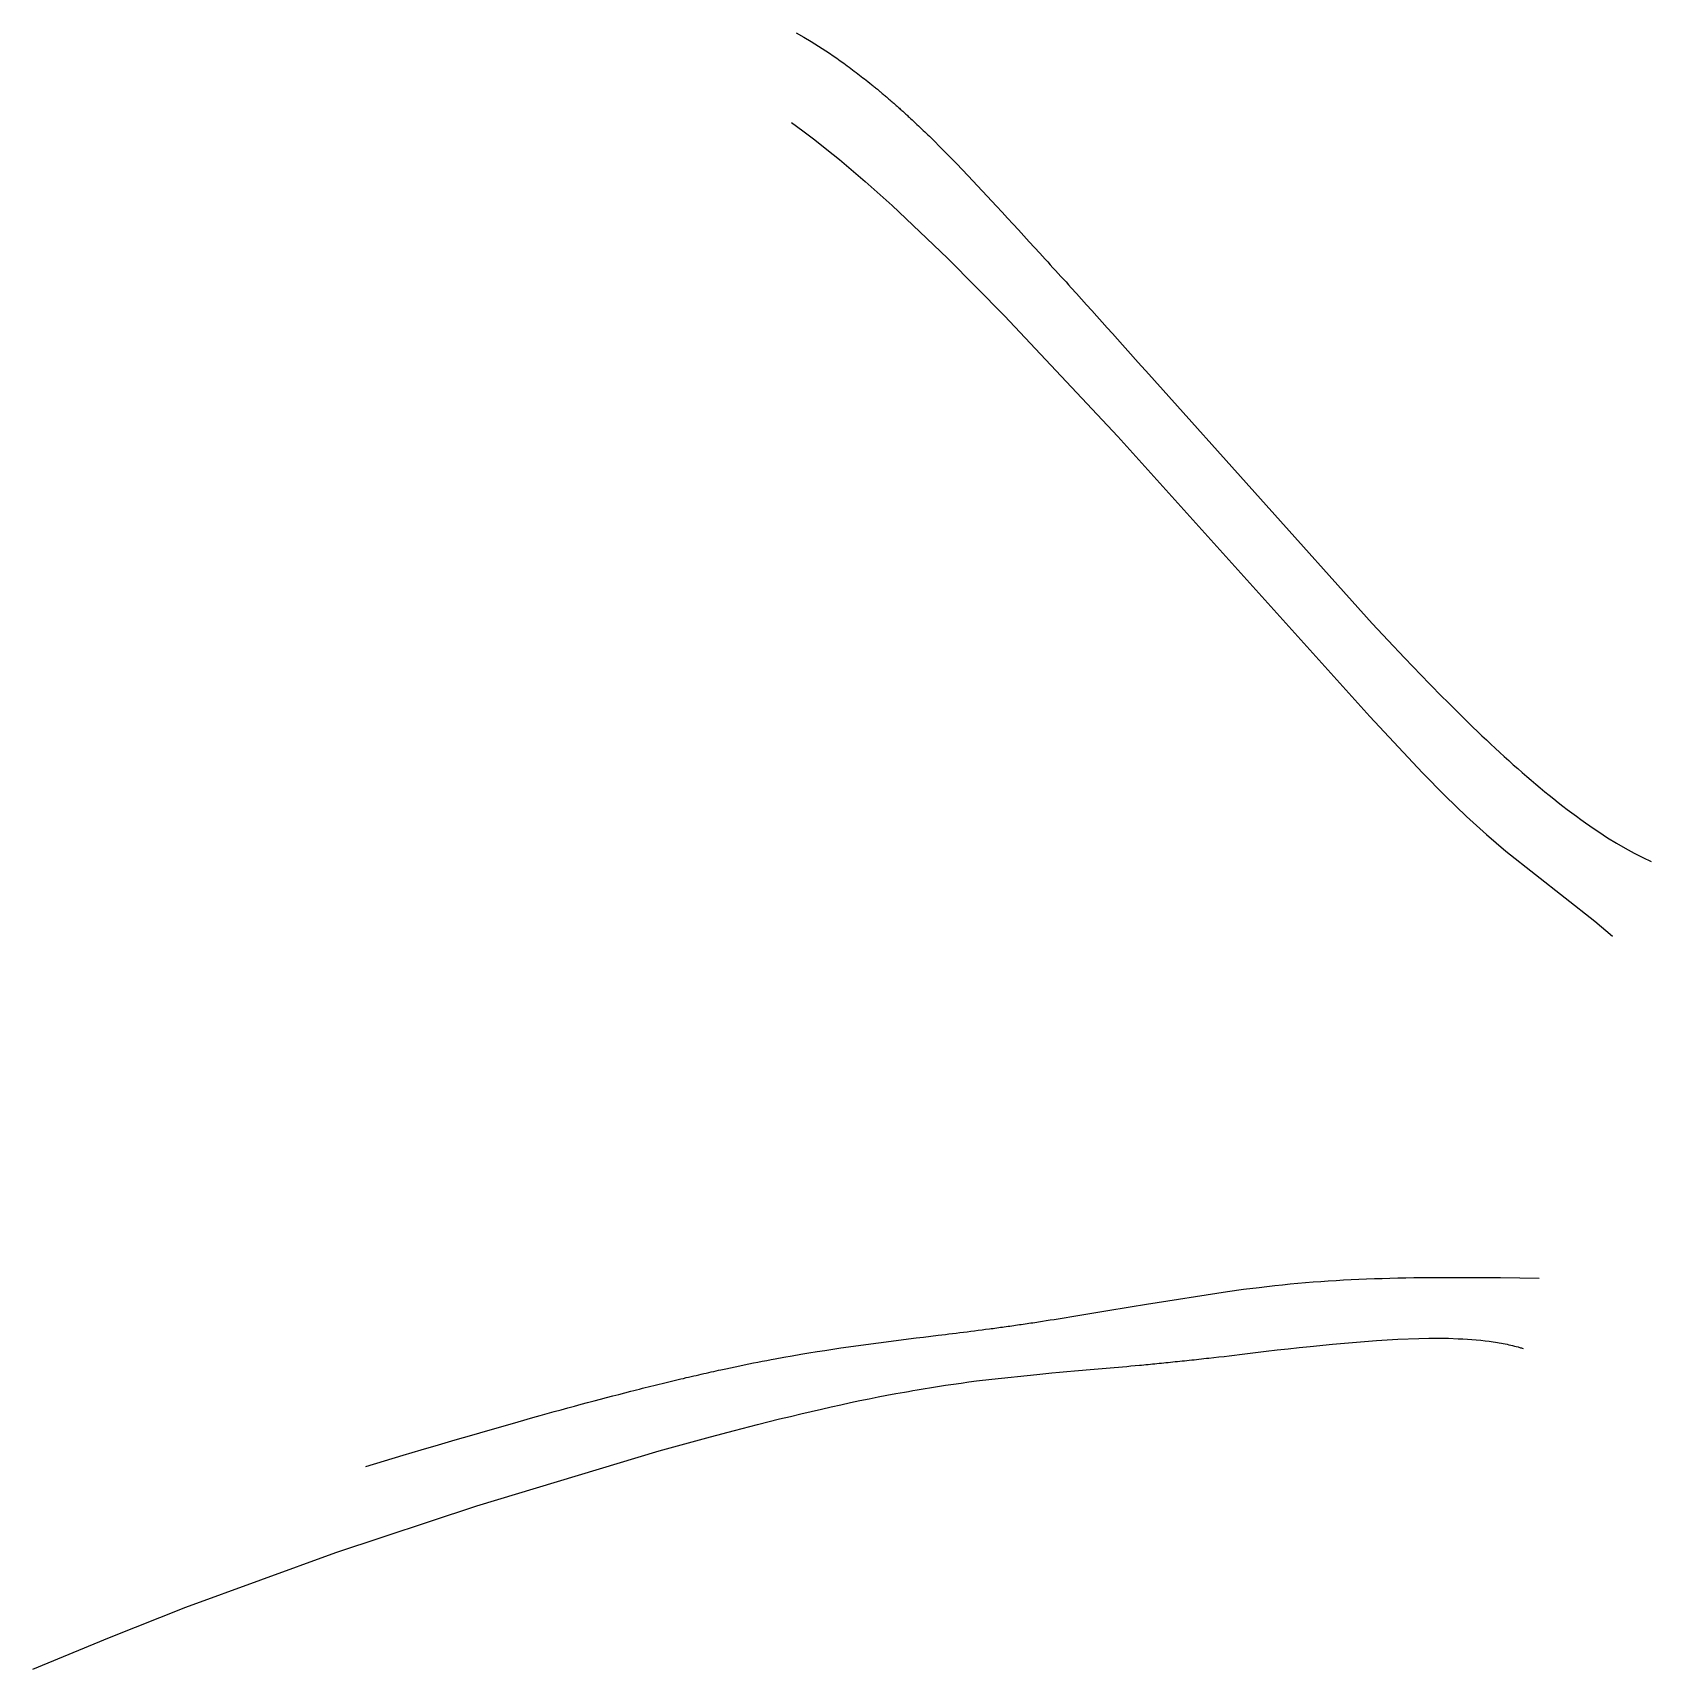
# Model space of a CAD drawing. Header units: metres. Extents: x 653 to 1977, y 530 to 958.
# Drawn here: x 1115.1 to 1249.8, y 582 to 718.2 of the extents above; entities that cross this region are included whole.
import ezdxf

# ---------------------------------------------------------------- set-up
doc = ezdxf.new("R2010")
doc.units = ezdxf.units.M
doc.layers.add('road2', color=15, linetype='Continuous', true_color=0xbf3f3f)

msp = doc.modelspace()

# ---------------------------------------------------------------- linework, layer by layer
at = {"layer": 'road2'}
msp.add_lwpolyline([(1178.21, 710.73), (1179.17, 710.04), (1180.16, 709.3), (1181.17, 708.5), (1182.21, 707.66), (1184.36, 705.83), (1186.58, 703.84), (1191.2, 699.45), (1195.95, 694.66), (1205.38, 684.62), (1226.34, 661.33), (1230.72, 656.63), (1232.62, 654.71), (1234.38, 653), (1236.05, 651.49), (1237.65, 650.12), (1245.07, 644.28), (1246.55, 643.04)], dxfattribs=at)
for points in [[(1178.6, 718.21, 30.12), (1179.23, 717.85, 27.43), (1179.86, 717.47, 24.99), (1180.47, 717.09, 22.8), (1180.78, 716.89, 21.79), (1181.08, 716.7, 20.84), (1181.38, 716.5, 19.95), (1181.68, 716.29, 19.11), (1181.98, 716.09, 18.33), (1182.27, 715.88, 17.6), (1182.57, 715.67, 16.92), (1182.86, 715.45, 16.29), (1183.01, 715.35, 15.99), (1183.15, 715.24, 15.71), (1183.3, 715.13, 15.44), (1183.44, 715.02, 15.18), (1183.59, 714.91, 14.93), (1183.73, 714.8, 14.69), (1183.87, 714.69, 14.47), (1184.02, 714.58, 14.26), (1184.16, 714.47, 14.05), (1184.3, 714.36, 13.86), (1184.44, 714.25, 13.68), (1184.58, 714.14, 13.51), (1184.73, 714.02, 13.35), (1184.87, 713.91, 13.2), (1184.94, 713.85, 13.13), (1185.01, 713.79, 13.06), (1185.08, 713.74, 13), (1185.15, 713.68, 12.93), (1185.22, 713.62, 12.87), (1185.29, 713.57, 12.82), (1185.36, 713.51, 12.76), (1185.42, 713.45, 12.71), (1185.49, 713.39, 12.66), (1185.56, 713.33, 12.61), (1185.63, 713.28, 12.56), (1185.7, 713.22, 12.52), (1185.77, 713.16, 12.48), (1185.84, 713.1, 12.44), (1185.91, 713.04, 12.4), (1185.98, 712.99, 12.36), (1186.05, 712.93, 12.33), (1186.11, 712.87, 12.3), (1186.18, 712.81, 12.27), (1186.25, 712.75, 12.25), (1186.32, 712.69, 12.22), (1186.39, 712.63, 12.2), (1186.46, 712.57, 12.18), (1186.52, 712.51, 12.17), (1186.59, 712.45, 12.15), (1186.66, 712.4, 12.14), (1186.73, 712.34, 12.13), (1186.8, 712.28, 12.12), (1186.86, 712.22, 12.11), (1186.93, 712.16, 12.11), (1187, 712.1, 12.1), (1187.07, 712.04, 12.1), (1187.13, 711.98, 12.1), (1187.2, 711.92, 12.11), (1187.27, 711.86, 12.11), (1187.33, 711.8, 12.12), (1187.4, 711.74, 12.13), (1187.47, 711.68, 12.14), (1187.53, 711.62, 12.15), (1187.6, 711.56, 12.16), (1187.67, 711.5, 12.18), (1187.73, 711.43, 12.2), (1187.8, 711.37, 12.22), (1187.87, 711.31, 12.24), (1187.93, 711.25, 12.26), (1188, 711.19, 12.28), (1188.13, 711.07, 12.34), (1188.26, 710.95, 12.4), (1188.39, 710.82, 12.47), (1188.52, 710.7, 12.54), (1188.65, 710.58, 12.62), (1188.79, 710.46, 12.71), (1188.92, 710.33, 12.8), (1189.04, 710.21, 12.9), (1189.17, 710.08, 13), (1189.3, 709.96, 13.11), (1189.43, 709.84, 13.22), (1189.56, 709.71, 13.34), (1189.69, 709.59, 13.46), (1189.94, 709.34, 13.72), (1190.2, 709.09, 14), (1190.45, 708.83, 14.3), (1190.7, 708.58, 14.61), (1190.95, 708.33, 14.93), (1191.2, 708.08, 15.27), (1191.45, 707.83, 15.62), (1191.94, 707.32, 16.36), (1192.91, 706.3, 17.91), (1195.27, 703.78, 21.87), (1195.74, 703.28, 22.59), (1196.19, 702.78, 23.28), (1196.65, 702.29, 23.92), (1197.1, 701.8, 24.52), (1197.55, 701.31, 25.08), (1197.99, 700.82, 25.6), (1198.44, 700.34, 26.08), (1198.88, 699.86, 26.53), (1199.1, 699.62, 26.74), (1199.32, 699.38, 26.95), (1199.54, 699.14, 27.14), (1199.75, 698.9, 27.33), (1199.97, 698.66, 27.5), (1200.19, 698.42, 27.68), (1200.41, 698.18, 27.84), (1200.62, 697.94, 27.99), (1200.84, 697.71, 28.14), (1201.06, 697.47, 28.28), (1201.27, 697.23, 28.42), (1201.49, 696.99, 28.55), (1201.92, 696.52, 28.78), (1202.35, 696.04, 28.99), (1202.77, 695.57, 29.18), (1203.2, 695.09, 29.35), (1203.63, 694.62, 29.49), (1204.06, 694.14, 29.62), (1204.49, 693.66, 29.73), (1204.92, 693.19, 29.82), (1205.34, 692.71, 29.89), (1205.77, 692.23, 29.95), (1206.2, 691.75, 30), (1207.07, 690.78, 30.07), (1207.94, 689.8, 30.11), (1226.54, 669.05, 30.12), (1227.86, 667.64, 30.11), (1229.22, 666.21, 30.06), (1229.91, 665.48, 30.01), (1230.61, 664.76, 29.92), (1231.31, 664.03, 29.81), (1231.67, 663.67, 29.73), (1232.03, 663.3, 29.65), (1232.38, 662.94, 29.56), (1232.74, 662.58, 29.45), (1233.11, 662.22, 29.33), (1233.47, 661.86, 29.2), (1233.83, 661.5, 29.06), (1234.2, 661.14, 28.9), (1234.56, 660.78, 28.72), (1234.93, 660.42, 28.53), (1235.3, 660.07, 28.33), (1235.67, 659.72, 28.1), (1236.04, 659.37, 27.86), (1236.41, 659.02, 27.6), (1236.78, 658.67, 27.32), (1237.15, 658.33, 27.02), (1237.53, 657.99, 26.7), (1237.9, 657.65, 26.36), (1238.27, 657.31, 25.99), (1238.65, 656.98, 25.61), (1239.02, 656.65, 25.2), (1239.4, 656.33, 24.76), (1239.77, 656.01, 24.3), (1240.15, 655.69, 23.82), (1240.53, 655.37, 23.31), (1240.9, 655.06, 22.77), (1241.28, 654.76, 22.2), (1241.65, 654.46, 21.61), (1242.03, 654.16, 20.99), (1242.4, 653.87, 20.33), (1242.78, 653.58, 19.65), (1243.15, 653.3, 18.94), (1243.53, 653.02, 18.19), (1243.9, 652.75, 17.41), (1244.28, 652.48, 16.6), (1244.65, 652.22, 15.76), (1245.02, 651.96, 14.88), (1245.39, 651.71, 13.97), (1245.76, 651.47, 13.02), (1246.13, 651.23, 12.03), (1246.87, 650.78, 9.94), (1247.6, 650.35, 7.7), (1248.33, 649.95, 5.3), (1249.05, 649.58, 2.74), (1249.77, 649.24, 0)], [(1142.8, 598.92, 0), (1145.91, 599.85, 5.3), (1147.39, 600.29, 7.7), (1148.84, 600.72, 9.93), (1150.24, 601.13, 12.01), (1151.61, 601.53, 13.93), (1152.94, 601.91, 15.71), (1154.23, 602.28, 17.34), (1155.48, 602.64, 18.83), (1156.7, 602.98, 20.18), (1157.3, 603.15, 20.81), (1157.89, 603.32, 21.41), (1158.47, 603.48, 21.97), (1159.04, 603.63, 22.5), (1159.61, 603.79, 23.01), (1160.16, 603.94, 23.48), (1160.71, 604.09, 23.92), (1161.25, 604.23, 24.34), (1161.79, 604.38, 24.73), (1162.32, 604.52, 25.09), (1162.83, 604.66, 25.42), (1163.35, 604.79, 25.73), (1163.85, 604.92, 26.01), (1164.35, 605.05, 26.27), (1164.85, 605.18, 26.5), (1165.09, 605.24, 26.61), (1165.33, 605.3, 26.71), (1165.57, 605.36, 26.8), (1165.81, 605.42, 26.89), (1166.05, 605.48, 26.97), (1166.28, 605.54, 27.05), (1166.52, 605.6, 27.12), (1166.75, 605.66, 27.19), (1166.98, 605.71, 27.25), (1167.21, 605.77, 27.31), (1167.44, 605.83, 27.36), (1167.67, 605.88, 27.4), (1167.9, 605.94, 27.44), (1168.12, 605.99, 27.48), (1168.34, 606.05, 27.51), (1168.56, 606.1, 27.54), (1168.78, 606.15, 27.56), (1169, 606.2, 27.57), (1169.22, 606.25, 27.58), (1169.44, 606.31, 27.59), (1169.65, 606.36, 27.59), (1169.87, 606.41, 27.59), (1170.08, 606.46, 27.58), (1170.29, 606.5, 27.57), (1170.5, 606.55, 27.55), (1170.71, 606.6, 27.53), (1170.92, 606.65, 27.51), (1171.12, 606.69, 27.48), (1171.33, 606.74, 27.45), (1171.53, 606.78, 27.41), (1171.74, 606.83, 27.37), (1171.94, 606.87, 27.33), (1172.14, 606.92, 27.28), (1172.34, 606.96, 27.23), (1172.74, 607.05, 27.12), (1173.13, 607.13, 26.99), (1173.52, 607.21, 26.85), (1173.91, 607.29, 26.7), (1174.29, 607.37, 26.54), (1174.66, 607.45, 26.36), (1175.04, 607.53, 26.17), (1175.41, 607.6, 25.98), (1175.78, 607.67, 25.77), (1176.15, 607.74, 25.56), (1176.51, 607.81, 25.33), (1176.87, 607.88, 25.1), (1177.58, 608.01, 24.62), (1178.28, 608.13, 24.11), (1178.98, 608.25, 23.57), (1179.66, 608.37, 23.01), (1180.34, 608.48, 22.44), (1181, 608.58, 21.85), (1182.32, 608.78, 20.63), (1188.58, 609.61, 14.55), (1189.19, 609.69, 14), (1189.8, 609.76, 13.48), (1190.41, 609.84, 12.99), (1191.02, 609.91, 12.52), (1191.32, 609.95, 12.3), (1191.62, 609.98, 12.09), (1191.93, 610.02, 11.88), (1192.23, 610.06, 11.69), (1192.54, 610.1, 11.5), (1192.84, 610.13, 11.32), (1193.15, 610.17, 11.16), (1193.45, 610.21, 11), (1193.76, 610.25, 10.85), (1194.07, 610.29, 10.72), (1194.37, 610.33, 10.59), (1194.68, 610.37, 10.48), (1194.84, 610.39, 10.43), (1194.99, 610.41, 10.38), (1195.15, 610.43, 10.34), (1195.3, 610.45, 10.29), (1195.46, 610.47, 10.25), (1195.61, 610.5, 10.22), (1195.77, 610.52, 10.18), (1195.92, 610.54, 10.15), (1196.08, 610.56, 10.13), (1196.24, 610.58, 10.11), (1196.39, 610.6, 10.09), (1196.55, 610.63, 10.07), (1196.71, 610.65, 10.06), (1196.86, 610.67, 10.05), (1197.02, 610.69, 10.04), (1197.18, 610.72, 10.04), (1197.34, 610.74, 10.04), (1197.5, 610.76, 10.05), (1197.66, 610.79, 10.06), (1197.82, 610.81, 10.07), (1197.98, 610.83, 10.09), (1198.13, 610.86, 10.11), (1198.3, 610.88, 10.13), (1198.46, 610.91, 10.15), (1198.62, 610.93, 10.18), (1198.78, 610.96, 10.22), (1198.94, 610.98, 10.25), (1199.1, 611.01, 10.29), (1199.42, 611.06, 10.38), (1199.75, 611.11, 10.48), (1200.08, 611.16, 10.59), (1200.4, 611.21, 10.72), (1200.73, 611.26, 10.85), (1201.06, 611.32, 11), (1201.39, 611.37, 11.16), (1201.72, 611.42, 11.32), (1202.05, 611.48, 11.5), (1202.38, 611.53, 11.69), (1202.71, 611.59, 11.88), (1203.04, 611.64, 12.09), (1203.71, 611.76, 12.52), (1204.38, 611.87, 12.99), (1205.05, 611.98, 13.48), (1205.73, 612.09, 14), (1206.4, 612.21, 14.55), (1207.75, 612.43, 15.69), (1214.49, 613.48, 21.85), (1215.82, 613.66, 23.01), (1217.13, 613.82, 24.11), (1217.78, 613.9, 24.62), (1218.43, 613.97, 25.1), (1219.08, 614.04, 25.56), (1219.72, 614.11, 25.99), (1220.36, 614.17, 26.39), (1220.99, 614.22, 26.76), (1221.63, 614.27, 27.11), (1222.26, 614.32, 27.43), (1222.89, 614.36, 27.73), (1223.53, 614.4, 28), (1224.16, 614.44, 28.26), (1224.8, 614.47, 28.49), (1225.44, 614.5, 28.7), (1226.08, 614.53, 28.9), (1226.72, 614.55, 29.07), (1227.37, 614.57, 29.23), (1228.02, 614.59, 29.37), (1228.68, 614.61, 29.49), (1229.34, 614.62, 29.61), (1230.01, 614.63, 29.7), (1230.69, 614.64, 29.79), (1231.38, 614.64, 29.86), (1232.77, 614.65, 29.97), (1234.21, 614.65, 30.04), (1237.21, 614.63, 30.11), (1240.43, 614.59, 30.12)], [(1115.07, 582.05, 30.12), (1121.45, 584.7, 30.12), (1127.81, 587.21, 30.12), (1140.29, 591.75, 30.12), (1152.02, 595.64, 30.12), (1167.19, 600.21, 30.11), (1171.47, 601.39, 30.04), (1173.47, 601.92, 29.97), (1175.39, 602.42, 29.86), (1177.23, 602.88, 29.7), (1178.13, 603.09, 29.61), (1179, 603.3, 29.49), (1179.86, 603.5, 29.37), (1180.7, 603.7, 29.23), (1181.52, 603.88, 29.07), (1182.33, 604.06, 28.9), (1183.13, 604.23, 28.7), (1183.91, 604.4, 28.49), (1184.67, 604.55, 28.26), (1185.42, 604.7, 28), (1186.16, 604.84, 27.73), (1186.89, 604.98, 27.43), (1187.61, 605.11, 27.11), (1187.96, 605.17, 26.94), (1188.31, 605.24, 26.76), (1188.66, 605.3, 26.58), (1189.01, 605.35, 26.39), (1189.35, 605.41, 26.19), (1189.69, 605.47, 25.99), (1190.03, 605.52, 25.78), (1190.37, 605.57, 25.56), (1190.7, 605.63, 25.33), (1191.03, 605.68, 25.1), (1191.69, 605.77, 24.62), (1192.34, 605.86, 24.11), (1192.98, 605.95, 23.57), (1193.62, 606.03, 23.02), (1194.89, 606.19, 21.86), (1198.62, 606.58, 18.26), (1199.88, 606.7, 17.1), (1200.51, 606.76, 16.54), (1201.14, 606.81, 16), (1201.78, 606.87, 15.48), (1202.42, 606.92, 14.99), (1202.75, 606.95, 14.76), (1203.08, 606.98, 14.53), (1203.4, 607.01, 14.31), (1203.74, 607.04, 14.1), (1204.07, 607.07, 13.89), (1204.4, 607.1, 13.7), (1204.74, 607.13, 13.51), (1205.08, 607.16, 13.34), (1205.42, 607.19, 13.17), (1205.77, 607.22, 13.02), (1206.11, 607.25, 12.88), (1206.46, 607.28, 12.75), (1206.82, 607.31, 12.63), (1207.17, 607.34, 12.52), (1207.35, 607.36, 12.47), (1207.53, 607.38, 12.43), (1207.71, 607.4, 12.39), (1207.89, 607.41, 12.35), (1208.08, 607.43, 12.31), (1208.26, 607.45, 12.28), (1208.44, 607.47, 12.25), (1208.63, 607.48, 12.23), (1208.82, 607.5, 12.21), (1209, 607.52, 12.19), (1209.19, 607.54, 12.17), (1209.38, 607.56, 12.16), (1209.57, 607.58, 12.16), (1209.76, 607.6, 12.15), (1209.95, 607.62, 12.16), (1210.14, 607.64, 12.16), (1210.34, 607.66, 12.17), (1210.53, 607.68, 12.18), (1210.73, 607.7, 12.2), (1210.92, 607.72, 12.22), (1211.12, 607.74, 12.25), (1211.32, 607.76, 12.28), (1211.52, 607.78, 12.31), (1211.72, 607.8, 12.35), (1211.92, 607.82, 12.39), (1212.12, 607.85, 12.44), (1212.33, 607.87, 12.49), (1212.53, 607.89, 12.55), (1212.74, 607.92, 12.61), (1212.94, 607.94, 12.68), (1213.36, 607.99, 12.82), (1213.78, 608.04, 12.98), (1214.21, 608.08, 13.16), (1214.64, 608.13, 13.36), (1215.07, 608.19, 13.57), (1215.51, 608.24, 13.79), (1215.95, 608.29, 14.03), (1216.39, 608.34, 14.28), (1216.84, 608.39, 14.54), (1217.73, 608.5, 15.1), (1218.64, 608.61, 15.71), (1219.55, 608.71, 16.36), (1220.47, 608.81, 17.03), (1221.39, 608.91, 17.74), (1223.23, 609.1, 19.21), (1226.89, 609.41, 22.28), (1228.67, 609.51, 23.79), (1230.41, 609.57, 25.22), (1231.25, 609.59, 25.9), (1232.08, 609.59, 26.55), (1232.9, 609.58, 27.16), (1233.69, 609.55, 27.73), (1234.08, 609.54, 28), (1234.46, 609.51, 28.25), (1234.83, 609.49, 28.49), (1235.2, 609.46, 28.72), (1235.57, 609.42, 28.93), (1235.93, 609.38, 29.12), (1236.28, 609.34, 29.31), (1236.45, 609.32, 29.39), (1236.62, 609.29, 29.47), (1236.79, 609.26, 29.55), (1236.96, 609.24, 29.62), (1237.12, 609.21, 29.69), (1237.29, 609.18, 29.75), (1237.45, 609.15, 29.81), (1237.61, 609.12, 29.86), (1237.77, 609.09, 29.91), (1237.92, 609.05, 29.95), (1238.08, 609.02, 29.99), (1238.23, 608.98, 30.03), (1238.38, 608.94, 30.06), (1238.53, 608.9, 30.08), (1238.68, 608.86, 30.1), (1238.75, 608.84, 30.11), (1238.82, 608.82, 30.11), (1238.89, 608.8, 30.12), (1238.96, 608.78, 30.12), (1239.03, 608.75, 30.12), (1239.1, 608.73, 30.12)]]:
    msp.add_polyline3d(points, dxfattribs=at)

doc.saveas('drawing.dxf')
